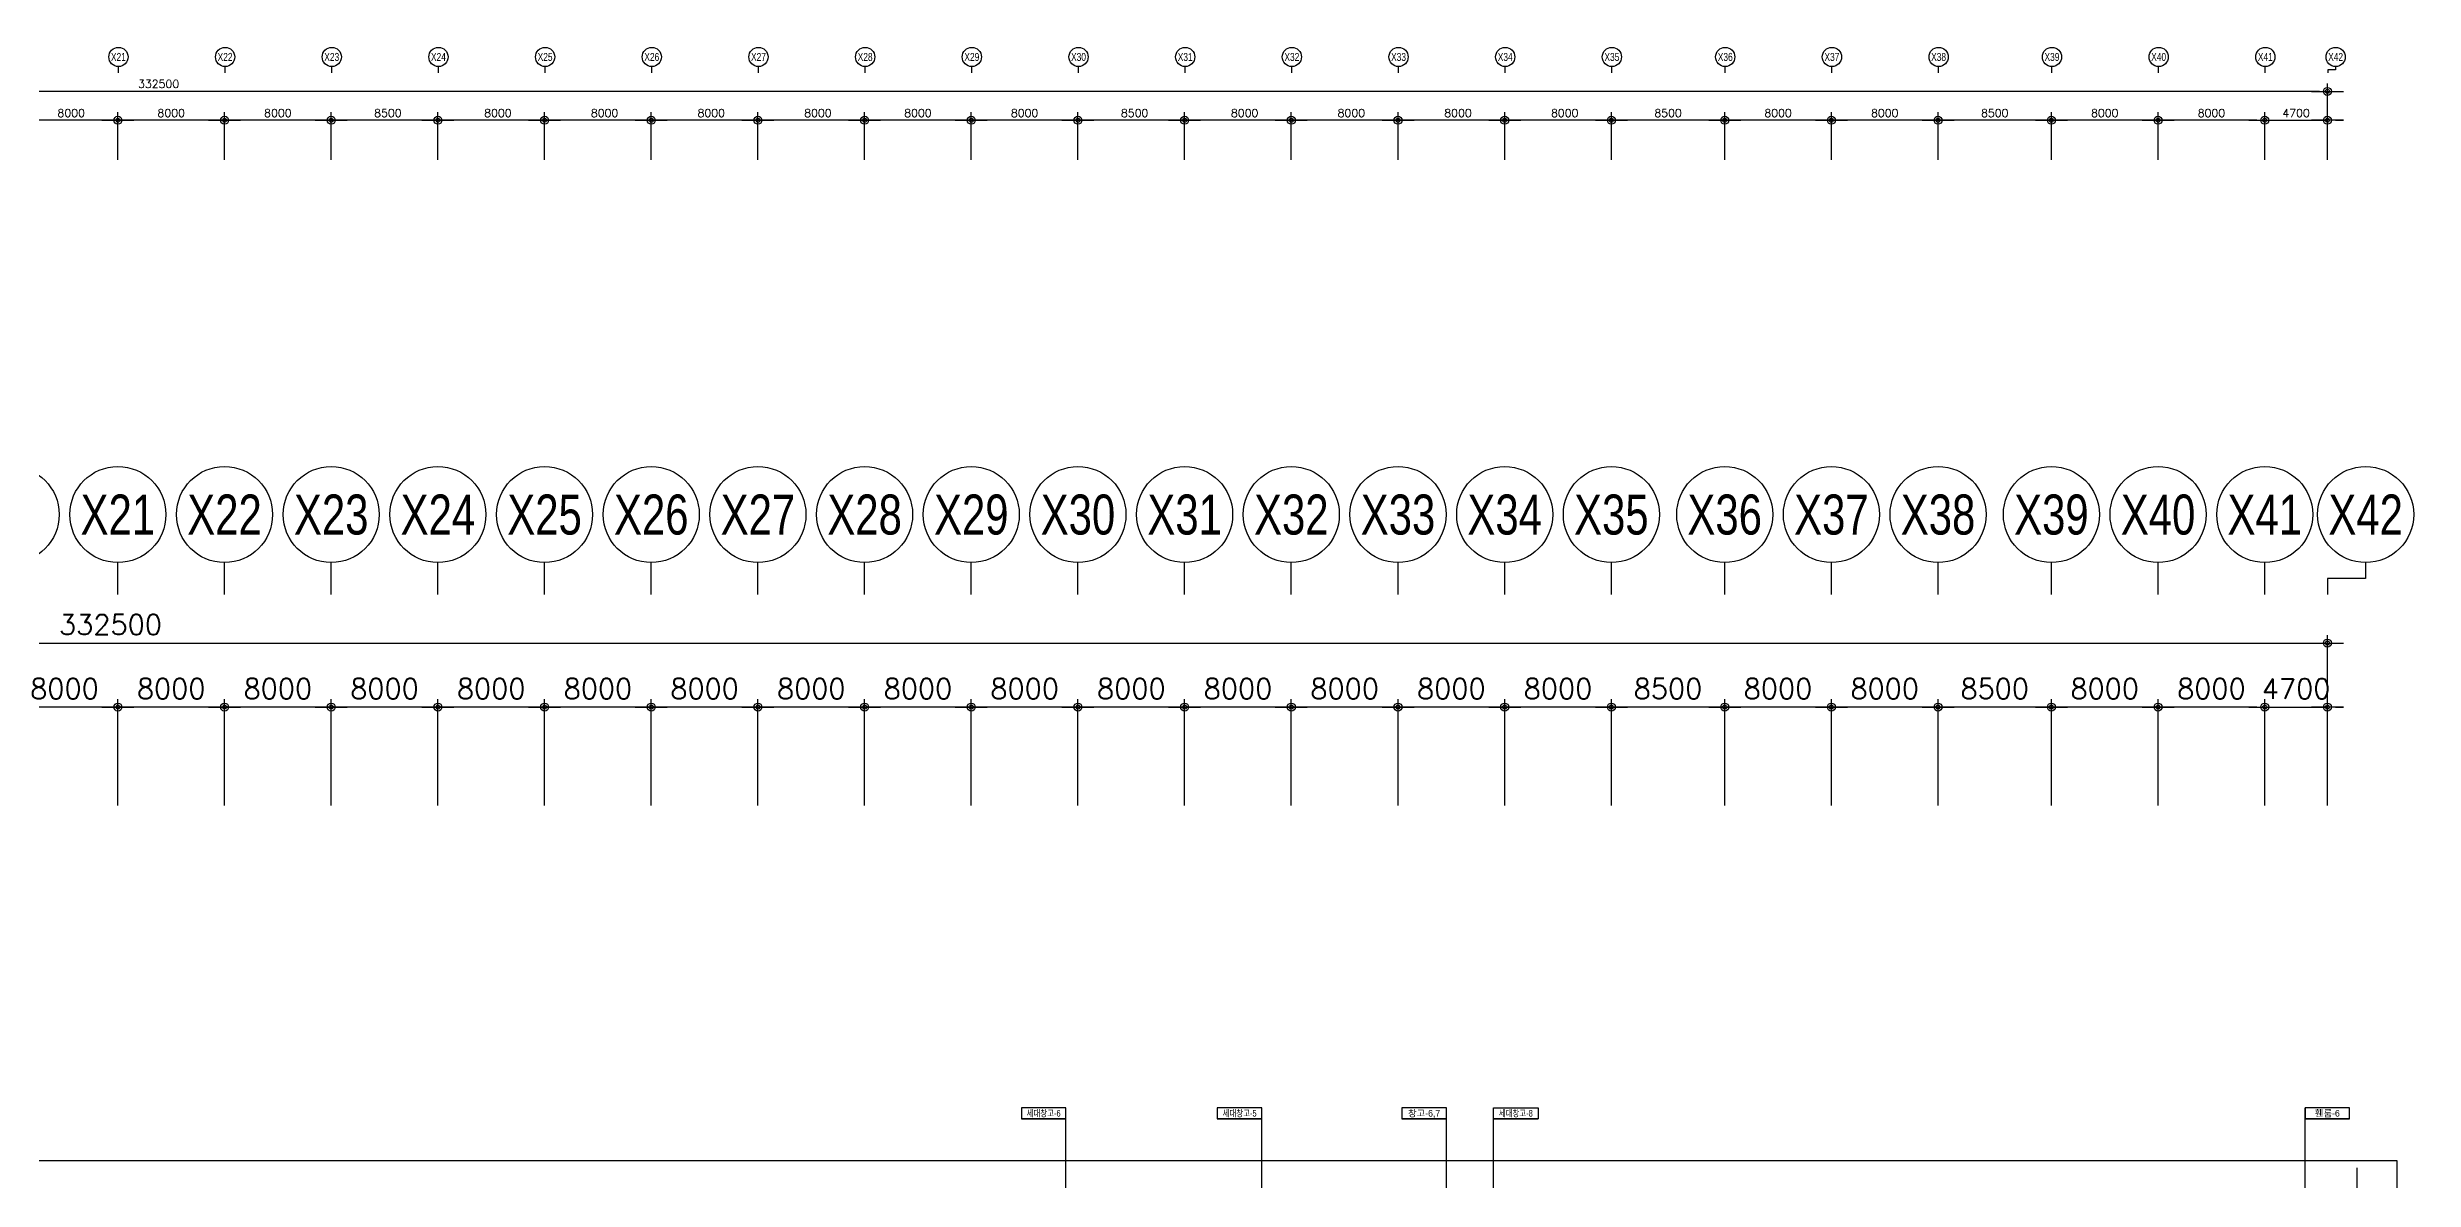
# Model space of a CAD drawing. Header units: millimetres. Extents: x -7614 to 421357, y 87385 to 341757.
# Drawn here: x 238881 to 416337, y 256871 to 341757 of the extents above; entities that cross this region are included whole.
import ezdxf
from ezdxf.enums import TextEntityAlignment as Align

# ---------------------------------------------------------------- set-up
doc = ezdxf.new("R2010")
doc.units = ezdxf.units.MM
doc.header["$LTSCALE"] = 600
doc.header["$MEASUREMENT"] = 0
doc.linetypes.add('HIDDEN', pattern=[2, 1, -1])
doc.layers.get('0').update_dxf_attribs({"linetype": 'CONTINUOUS', "lineweight": 0})
doc.layers.get('DEFPOINTS').update_dxf_attribs({"linetype": 'CONTINUOUS'})
for name, color, linetype in [('DIM', 7, 'CONTINUOUS'), ('e-plan', 9, 'CONTINUOUS'), ('e-room-box', 7, 'CONTINUOUS'), ('e-text', 6, 'CONTINUOUS')]:
    doc.layers.add(name, color=color, linetype=linetype)
doc.styles.add('htw', font='Dotum.ttf')
doc.styles.add('kiahn', font='romans.shx', dxfattribs={"bigfont": 'cadhs.shx'})
doc.styles.add('YS1-UNIT$0$kiahn', font='romans.shx', dxfattribs={"bigfont": 'WHGTXT.shx'})
doc.styles.add('돋움', font='Dotum.ttf')
doc.dimstyles.new('YS1-UNIT$0$KIAHN', dxfattribs={"dimscale": 0.5, "dimtxt": 2.5, "dimasz": 1, "dimexe": 1, "dimexo": 1, "dimgap": 1, "dimtad": 1, "dimdec": 0, "dimzin": 1, "dimdsep": 46, "dimtxsty": 'YS1-UNIT$0$kiahn', "dimblk1": 'YS1-UNIT$0$DIMDOT', "dimblk2": 'YS1-UNIT$0$DIMDOT', "dimsah": 1, "dimcen": 0, "dimadec": 0, "dimazin": 0, "dimtfac": 1, "dimtdec": 0, "dimtix": 1, "dimtmove": 2, "dimatfit": 3, "dimldrblk": 'YS1-UNIT$0$DIMDOT', "dimfxl": 1, "dimtolj": 1, "dimtzin": 1, "dimarcsym": 0})

# ---------------------------------------------------------------- blocks, each defined once
blk = doc.blocks.new('YS1-UNIT$0$DIMDOT')
blk.add_line((-2, 0), (2, 0))
for radius in [0.5, 0.25]:
    blk.add_circle((0, 0), radius)
blk = doc.blocks.new('*D36')
at = {"layer": 'DEFPOINTS', "color": 0, "transparency": 16777216}
for p in [(-178940, 34020), (-178940, 26034), (-170940, 26034)]:
    blk.add_point(p, dxfattribs=at)
at = {"layer": 'e-plan', "color": 0, "lineweight": -2, "transparency": 16777216}
for p, q in [((-178940, 26634), (-178940, 34620)), ((-171540, 34020), (-178340, 34020)), ((-170940, 26634), (-170940, 34620))]:
    blk.add_line(p, q, dxfattribs=at)
at = {"layer": 'e-plan', "color": 0, "lineweight": -2, "transparency": 16777216, "xscale": 600, "yscale": 600, "zscale": 600, "rotation": 180}
blk.add_blockref('YS1-UNIT$0$DIMDOT', (-178940, 34020), dxfattribs=at)
at = {"layer": 'e-plan', "color": 0, "lineweight": -2, "transparency": 16777216, "xscale": 600, "yscale": 600, "zscale": 600}
blk.add_blockref('YS1-UNIT$0$DIMDOT', (-170940, 34020), dxfattribs=at)
at = {"layer": 'e-plan', "color": 0, "transparency": 16777216, "insert": (-174940, 35402), "char_height": 1500, "attachment_point": 5, "style": 'kiahn'}
blk.add_mtext('\\A1;8000', dxfattribs=at)
blk = doc.blocks.new('*D37')
at = {"layer": 'DEFPOINTS', "color": 0, "transparency": 16777216}
for p in [(-154940, 34020), (-154940, 26034), (-146940, 26034)]:
    blk.add_point(p, dxfattribs=at)
at = {"layer": 'e-plan', "color": 0, "lineweight": -2, "transparency": 16777216}
for p, q in [((-154940, 26634), (-154940, 34620)), ((-147540, 34020), (-154340, 34020)), ((-146940, 26634), (-146940, 34620))]:
    blk.add_line(p, q, dxfattribs=at)
at = {"layer": 'e-plan', "color": 0, "lineweight": -2, "transparency": 16777216, "xscale": 600, "yscale": 600, "zscale": 600, "rotation": 180}
blk.add_blockref('YS1-UNIT$0$DIMDOT', (-154940, 34020), dxfattribs=at)
at = {"layer": 'e-plan', "color": 0, "lineweight": -2, "transparency": 16777216, "xscale": 600, "yscale": 600, "zscale": 600}
blk.add_blockref('YS1-UNIT$0$DIMDOT', (-146940, 34020), dxfattribs=at)
at = {"layer": 'e-plan', "color": 0, "transparency": 16777216, "insert": (-150940, 35402), "char_height": 1500, "attachment_point": 5, "style": 'kiahn'}
blk.add_mtext('\\A1;8000', dxfattribs=at)
blk = doc.blocks.new('*D38')
at = {"layer": 'DEFPOINTS', "color": 0, "transparency": 16777216}
for p in [(-170940, 34020), (-170940, 26034), (-162940, 26034)]:
    blk.add_point(p, dxfattribs=at)
at = {"layer": 'e-plan', "color": 0, "lineweight": -2, "transparency": 16777216}
for p, q in [((-170940, 26634), (-170940, 34620)), ((-163540, 34020), (-170340, 34020)), ((-162940, 26634), (-162940, 34620))]:
    blk.add_line(p, q, dxfattribs=at)
at = {"layer": 'e-plan', "color": 0, "lineweight": -2, "transparency": 16777216, "xscale": 600, "yscale": 600, "zscale": 600, "rotation": 180}
blk.add_blockref('YS1-UNIT$0$DIMDOT', (-170940, 34020), dxfattribs=at)
at = {"layer": 'e-plan', "color": 0, "lineweight": -2, "transparency": 16777216, "xscale": 600, "yscale": 600, "zscale": 600}
blk.add_blockref('YS1-UNIT$0$DIMDOT', (-162940, 34020), dxfattribs=at)
at = {"layer": 'e-plan', "color": 0, "transparency": 16777216, "insert": (-166940, 35402), "char_height": 1500, "attachment_point": 5, "style": 'kiahn'}
blk.add_mtext('\\A1;8000', dxfattribs=at)
blk = doc.blocks.new('*D39')
at = {"layer": 'DEFPOINTS', "color": 0, "transparency": 16777216}
for p in [(-162940, 34020), (-162940, 26034), (-154940, 26034)]:
    blk.add_point(p, dxfattribs=at)
at = {"layer": 'e-plan', "color": 0, "lineweight": -2, "transparency": 16777216}
for p, q in [((-162940, 26634), (-162940, 34620)), ((-155540, 34020), (-162340, 34020)), ((-154940, 26634), (-154940, 34620))]:
    blk.add_line(p, q, dxfattribs=at)
at = {"layer": 'e-plan', "color": 0, "lineweight": -2, "transparency": 16777216, "xscale": 600, "yscale": 600, "zscale": 600, "rotation": 180}
blk.add_blockref('YS1-UNIT$0$DIMDOT', (-162940, 34020), dxfattribs=at)
at = {"layer": 'e-plan', "color": 0, "lineweight": -2, "transparency": 16777216, "xscale": 600, "yscale": 600, "zscale": 600}
blk.add_blockref('YS1-UNIT$0$DIMDOT', (-154940, 34020), dxfattribs=at)
at = {"layer": 'e-plan', "color": 0, "transparency": 16777216, "insert": (-158940, 35402), "char_height": 1500, "attachment_point": 5, "style": 'kiahn'}
blk.add_mtext('\\A1;8000', dxfattribs=at)
blk = doc.blocks.new('*D40')
at = {"layer": 'DEFPOINTS', "color": 0, "transparency": 16777216}
for p in [(-146940, 34020), (-146940, 26034), (-138940, 26034)]:
    blk.add_point(p, dxfattribs=at)
at = {"layer": 'e-plan', "color": 0, "lineweight": -2, "transparency": 16777216}
for p, q in [((-146940, 26634), (-146940, 34620)), ((-139540, 34020), (-146340, 34020)), ((-138940, 26634), (-138940, 34620))]:
    blk.add_line(p, q, dxfattribs=at)
at = {"layer": 'e-plan', "color": 0, "lineweight": -2, "transparency": 16777216, "xscale": 600, "yscale": 600, "zscale": 600, "rotation": 180}
blk.add_blockref('YS1-UNIT$0$DIMDOT', (-146940, 34020), dxfattribs=at)
at = {"layer": 'e-plan', "color": 0, "lineweight": -2, "transparency": 16777216, "xscale": 600, "yscale": 600, "zscale": 600}
blk.add_blockref('YS1-UNIT$0$DIMDOT', (-138940, 34020), dxfattribs=at)
at = {"layer": 'e-plan', "color": 0, "transparency": 16777216, "insert": (-142940, 35402), "char_height": 1500, "attachment_point": 5, "style": 'kiahn'}
blk.add_mtext('\\A1;8000', dxfattribs=at)
blk = doc.blocks.new('*D41')
at = {"layer": 'DEFPOINTS', "color": 0, "transparency": 16777216}
for p in [(-138940, 34020), (-138940, 26034), (-130940, 26034)]:
    blk.add_point(p, dxfattribs=at)
at = {"layer": 'e-plan', "color": 0, "lineweight": -2, "transparency": 16777216}
for p, q in [((-138940, 26634), (-138940, 34620)), ((-131540, 34020), (-138340, 34020)), ((-130940, 26634), (-130940, 34620))]:
    blk.add_line(p, q, dxfattribs=at)
at = {"layer": 'e-plan', "color": 0, "lineweight": -2, "transparency": 16777216, "xscale": 600, "yscale": 600, "zscale": 600, "rotation": 180}
blk.add_blockref('YS1-UNIT$0$DIMDOT', (-138940, 34020), dxfattribs=at)
at = {"layer": 'e-plan', "color": 0, "lineweight": -2, "transparency": 16777216, "xscale": 600, "yscale": 600, "zscale": 600}
blk.add_blockref('YS1-UNIT$0$DIMDOT', (-130940, 34020), dxfattribs=at)
at = {"layer": 'e-plan', "color": 0, "transparency": 16777216, "insert": (-134940, 35402), "char_height": 1500, "attachment_point": 5, "style": 'kiahn'}
blk.add_mtext('\\A1;8000', dxfattribs=at)
blk = doc.blocks.new('*D42')
at = {"layer": 'DEFPOINTS', "color": 0, "transparency": 16777216}
for p in [(-130940, 34020), (-130940, 26034), (-122940, 26034)]:
    blk.add_point(p, dxfattribs=at)
at = {"layer": 'e-plan', "color": 0, "lineweight": -2, "transparency": 16777216}
for p, q in [((-130940, 26634), (-130940, 34620)), ((-123540, 34020), (-130340, 34020)), ((-122940, 26634), (-122940, 34620))]:
    blk.add_line(p, q, dxfattribs=at)
at = {"layer": 'e-plan', "color": 0, "lineweight": -2, "transparency": 16777216, "xscale": 600, "yscale": 600, "zscale": 600, "rotation": 180}
blk.add_blockref('YS1-UNIT$0$DIMDOT', (-130940, 34020), dxfattribs=at)
at = {"layer": 'e-plan', "color": 0, "lineweight": -2, "transparency": 16777216, "xscale": 600, "yscale": 600, "zscale": 600}
blk.add_blockref('YS1-UNIT$0$DIMDOT', (-122940, 34020), dxfattribs=at)
at = {"layer": 'e-plan', "color": 0, "transparency": 16777216, "insert": (-126940, 35402), "char_height": 1500, "attachment_point": 5, "style": 'kiahn'}
blk.add_mtext('\\A1;8000', dxfattribs=at)
blk = doc.blocks.new('*D43')
at = {"layer": 'DEFPOINTS', "color": 0, "transparency": 16777216}
for p in [(-106940, 34020), (-106940, 26034), (-98940, 26034)]:
    blk.add_point(p, dxfattribs=at)
at = {"layer": 'e-plan', "color": 0, "lineweight": -2, "transparency": 16777216}
for p, q in [((-106940, 26634), (-106940, 34620)), ((-99540, 34020), (-106340, 34020)), ((-98940, 26634), (-98940, 34620))]:
    blk.add_line(p, q, dxfattribs=at)
at = {"layer": 'e-plan', "color": 0, "lineweight": -2, "transparency": 16777216, "xscale": 600, "yscale": 600, "zscale": 600, "rotation": 180}
blk.add_blockref('YS1-UNIT$0$DIMDOT', (-106940, 34020), dxfattribs=at)
at = {"layer": 'e-plan', "color": 0, "lineweight": -2, "transparency": 16777216, "xscale": 600, "yscale": 600, "zscale": 600}
blk.add_blockref('YS1-UNIT$0$DIMDOT', (-98940, 34020), dxfattribs=at)
at = {"layer": 'e-plan', "color": 0, "transparency": 16777216, "insert": (-102940, 35402), "char_height": 1500, "attachment_point": 5, "style": 'kiahn'}
blk.add_mtext('\\A1;8000', dxfattribs=at)
blk = doc.blocks.new('*D44')
at = {"layer": 'DEFPOINTS', "color": 0, "transparency": 16777216}
for p in [(-122940, 34020), (-122940, 26034), (-114940, 26034)]:
    blk.add_point(p, dxfattribs=at)
at = {"layer": 'e-plan', "color": 0, "lineweight": -2, "transparency": 16777216}
for p, q in [((-122940, 26634), (-122940, 34620)), ((-115540, 34020), (-122340, 34020)), ((-114940, 26634), (-114940, 34620))]:
    blk.add_line(p, q, dxfattribs=at)
at = {"layer": 'e-plan', "color": 0, "lineweight": -2, "transparency": 16777216, "xscale": 600, "yscale": 600, "zscale": 600, "rotation": 180}
blk.add_blockref('YS1-UNIT$0$DIMDOT', (-122940, 34020), dxfattribs=at)
at = {"layer": 'e-plan', "color": 0, "lineweight": -2, "transparency": 16777216, "xscale": 600, "yscale": 600, "zscale": 600}
blk.add_blockref('YS1-UNIT$0$DIMDOT', (-114940, 34020), dxfattribs=at)
at = {"layer": 'e-plan', "color": 0, "transparency": 16777216, "insert": (-118940, 35402), "char_height": 1500, "attachment_point": 5, "style": 'kiahn'}
blk.add_mtext('\\A1;8000', dxfattribs=at)
blk = doc.blocks.new('*D45')
at = {"layer": 'DEFPOINTS', "color": 0, "transparency": 16777216}
for p in [(-114940, 34020), (-114940, 26034), (-106940, 26034)]:
    blk.add_point(p, dxfattribs=at)
at = {"layer": 'e-plan', "color": 0, "lineweight": -2, "transparency": 16777216}
for p, q in [((-114940, 26634), (-114940, 34620)), ((-107540, 34020), (-114340, 34020)), ((-106940, 26634), (-106940, 34620))]:
    blk.add_line(p, q, dxfattribs=at)
at = {"layer": 'e-plan', "color": 0, "lineweight": -2, "transparency": 16777216, "xscale": 600, "yscale": 600, "zscale": 600, "rotation": 180}
blk.add_blockref('YS1-UNIT$0$DIMDOT', (-114940, 34020), dxfattribs=at)
at = {"layer": 'e-plan', "color": 0, "lineweight": -2, "transparency": 16777216, "xscale": 600, "yscale": 600, "zscale": 600}
blk.add_blockref('YS1-UNIT$0$DIMDOT', (-106940, 34020), dxfattribs=at)
at = {"layer": 'e-plan', "color": 0, "transparency": 16777216, "insert": (-110940, 35402), "char_height": 1500, "attachment_point": 5, "style": 'kiahn'}
blk.add_mtext('\\A1;8000', dxfattribs=at)
blk = doc.blocks.new('*D46')
at = {"layer": 'DEFPOINTS', "color": 0, "transparency": 16777216}
for p in [(-90940, 34020), (-90940, 26034), (-82940, 26034)]:
    blk.add_point(p, dxfattribs=at)
at = {"layer": 'e-plan', "color": 0, "lineweight": -2, "transparency": 16777216}
for p, q in [((-90940, 26634), (-90940, 34620)), ((-83540, 34020), (-90340, 34020)), ((-82940, 26634), (-82940, 34620))]:
    blk.add_line(p, q, dxfattribs=at)
at = {"layer": 'e-plan', "color": 0, "lineweight": -2, "transparency": 16777216, "xscale": 600, "yscale": 600, "zscale": 600, "rotation": 180}
blk.add_blockref('YS1-UNIT$0$DIMDOT', (-90940, 34020), dxfattribs=at)
at = {"layer": 'e-plan', "color": 0, "lineweight": -2, "transparency": 16777216, "xscale": 600, "yscale": 600, "zscale": 600}
blk.add_blockref('YS1-UNIT$0$DIMDOT', (-82940, 34020), dxfattribs=at)
at = {"layer": 'e-plan', "color": 0, "transparency": 16777216, "insert": (-86940, 35402), "char_height": 1500, "attachment_point": 5, "style": 'kiahn'}
blk.add_mtext('\\A1;8000', dxfattribs=at)
blk = doc.blocks.new('*D47')
at = {"layer": 'DEFPOINTS', "color": 0, "transparency": 16777216}
for p in [(-98940, 34020), (-98940, 26034), (-90940, 26034)]:
    blk.add_point(p, dxfattribs=at)
at = {"layer": 'e-plan', "color": 0, "lineweight": -2, "transparency": 16777216}
for p, q in [((-98940, 26634), (-98940, 34620)), ((-91540, 34020), (-98340, 34020)), ((-90940, 26634), (-90940, 34620))]:
    blk.add_line(p, q, dxfattribs=at)
at = {"layer": 'e-plan', "color": 0, "lineweight": -2, "transparency": 16777216, "xscale": 600, "yscale": 600, "zscale": 600, "rotation": 180}
blk.add_blockref('YS1-UNIT$0$DIMDOT', (-98940, 34020), dxfattribs=at)
at = {"layer": 'e-plan', "color": 0, "lineweight": -2, "transparency": 16777216, "xscale": 600, "yscale": 600, "zscale": 600}
blk.add_blockref('YS1-UNIT$0$DIMDOT', (-90940, 34020), dxfattribs=at)
at = {"layer": 'e-plan', "color": 0, "transparency": 16777216, "insert": (-94940, 35402), "char_height": 1500, "attachment_point": 5, "style": 'kiahn'}
blk.add_mtext('\\A1;8000', dxfattribs=at)
blk = doc.blocks.new('*D48')
at = {"layer": 'DEFPOINTS', "color": 0, "transparency": 16777216}
for p in [(-66940, 34020), (-66940, 26034), (-58940, 26034)]:
    blk.add_point(p, dxfattribs=at)
at = {"layer": 'e-plan', "color": 0, "lineweight": -2, "transparency": 16777216}
for p, q in [((-66940, 26634), (-66940, 34620)), ((-59540, 34020), (-66340, 34020)), ((-58940, 26634), (-58940, 34620))]:
    blk.add_line(p, q, dxfattribs=at)
at = {"layer": 'e-plan', "color": 0, "lineweight": -2, "transparency": 16777216, "xscale": 600, "yscale": 600, "zscale": 600, "rotation": 180}
blk.add_blockref('YS1-UNIT$0$DIMDOT', (-66940, 34020), dxfattribs=at)
at = {"layer": 'e-plan', "color": 0, "lineweight": -2, "transparency": 16777216, "xscale": 600, "yscale": 600, "zscale": 600}
blk.add_blockref('YS1-UNIT$0$DIMDOT', (-58940, 34020), dxfattribs=at)
at = {"layer": 'e-plan', "color": 0, "transparency": 16777216, "insert": (-62940, 35402), "char_height": 1500, "attachment_point": 5, "style": 'kiahn'}
blk.add_mtext('\\A1;8000', dxfattribs=at)
blk = doc.blocks.new('*D49')
at = {"layer": 'DEFPOINTS', "color": 0, "transparency": 16777216}
for p in [(-82940, 34020), (-82940, 26034), (-74940, 26034)]:
    blk.add_point(p, dxfattribs=at)
at = {"layer": 'e-plan', "color": 0, "lineweight": -2, "transparency": 16777216}
for p, q in [((-82940, 26634), (-82940, 34620)), ((-75540, 34020), (-82340, 34020)), ((-74940, 26634), (-74940, 34620))]:
    blk.add_line(p, q, dxfattribs=at)
at = {"layer": 'e-plan', "color": 0, "lineweight": -2, "transparency": 16777216, "xscale": 600, "yscale": 600, "zscale": 600, "rotation": 180}
blk.add_blockref('YS1-UNIT$0$DIMDOT', (-82940, 34020), dxfattribs=at)
at = {"layer": 'e-plan', "color": 0, "lineweight": -2, "transparency": 16777216, "xscale": 600, "yscale": 600, "zscale": 600}
blk.add_blockref('YS1-UNIT$0$DIMDOT', (-74940, 34020), dxfattribs=at)
at = {"layer": 'e-plan', "color": 0, "transparency": 16777216, "insert": (-78940, 35402), "char_height": 1500, "attachment_point": 5, "style": 'kiahn'}
blk.add_mtext('\\A1;8000', dxfattribs=at)
blk = doc.blocks.new('*D50')
at = {"layer": 'DEFPOINTS', "color": 0, "transparency": 16777216}
for p in [(-74940, 34020), (-74940, 26034), (-66940, 26034)]:
    blk.add_point(p, dxfattribs=at)
at = {"layer": 'e-plan', "color": 0, "lineweight": -2, "transparency": 16777216}
for p, q in [((-74940, 26634), (-74940, 34620)), ((-67540, 34020), (-74340, 34020)), ((-66940, 26634), (-66940, 34620))]:
    blk.add_line(p, q, dxfattribs=at)
at = {"layer": 'e-plan', "color": 0, "lineweight": -2, "transparency": 16777216, "xscale": 600, "yscale": 600, "zscale": 600, "rotation": 180}
blk.add_blockref('YS1-UNIT$0$DIMDOT', (-74940, 34020), dxfattribs=at)
at = {"layer": 'e-plan', "color": 0, "lineweight": -2, "transparency": 16777216, "xscale": 600, "yscale": 600, "zscale": 600}
blk.add_blockref('YS1-UNIT$0$DIMDOT', (-66940, 34020), dxfattribs=at)
at = {"layer": 'e-plan', "color": 0, "transparency": 16777216, "insert": (-70940, 35402), "char_height": 1500, "attachment_point": 5, "style": 'kiahn'}
blk.add_mtext('\\A1;8000', dxfattribs=at)
blk = doc.blocks.new('*D51')
at = {"layer": 'DEFPOINTS', "color": 0, "transparency": 16777216}
for p in [(-42440, 34020), (-42440, 26034), (-34440, 26034)]:
    blk.add_point(p, dxfattribs=at)
at = {"layer": 'e-plan', "color": 0, "lineweight": -2, "transparency": 16777216}
for p, q in [((-42440, 26634), (-42440, 34620)), ((-35040, 34020), (-41840, 34020)), ((-34440, 26634), (-34440, 34620))]:
    blk.add_line(p, q, dxfattribs=at)
at = {"layer": 'e-plan', "color": 0, "lineweight": -2, "transparency": 16777216, "xscale": 600, "yscale": 600, "zscale": 600, "rotation": 180}
blk.add_blockref('YS1-UNIT$0$DIMDOT', (-42440, 34020), dxfattribs=at)
at = {"layer": 'e-plan', "color": 0, "lineweight": -2, "transparency": 16777216, "xscale": 600, "yscale": 600, "zscale": 600}
blk.add_blockref('YS1-UNIT$0$DIMDOT', (-34440, 34020), dxfattribs=at)
at = {"layer": 'e-plan', "color": 0, "transparency": 16777216, "insert": (-38440, 35402), "char_height": 1500, "attachment_point": 5, "style": 'kiahn'}
blk.add_mtext('\\A1;8000', dxfattribs=at)
blk = doc.blocks.new('*D52')
at = {"layer": 'DEFPOINTS', "color": 0, "transparency": 16777216}
for p in [(-34440, 34020), (-34440, 26034), (-25940, 26034)]:
    blk.add_point(p, dxfattribs=at)
at = {"layer": 'e-plan', "color": 0, "lineweight": -2, "transparency": 16777216}
for p, q in [((-34440, 26634), (-34440, 34620)), ((-26540, 34020), (-33840, 34020)), ((-25940, 26634), (-25940, 34620))]:
    blk.add_line(p, q, dxfattribs=at)
at = {"layer": 'e-plan', "color": 0, "lineweight": -2, "transparency": 16777216, "xscale": 600, "yscale": 600, "zscale": 600, "rotation": 180}
blk.add_blockref('YS1-UNIT$0$DIMDOT', (-34440, 34020), dxfattribs=at)
at = {"layer": 'e-plan', "color": 0, "lineweight": -2, "transparency": 16777216, "xscale": 600, "yscale": 600, "zscale": 600}
blk.add_blockref('YS1-UNIT$0$DIMDOT', (-25940, 34020), dxfattribs=at)
at = {"layer": 'e-plan', "color": 0, "transparency": 16777216, "insert": (-30190, 35402), "char_height": 1500, "attachment_point": 5, "style": 'kiahn'}
blk.add_mtext('\\A1;8500', dxfattribs=at)
blk = doc.blocks.new('*D53')
at = {"layer": 'DEFPOINTS', "color": 0, "transparency": 16777216}
for p in [(-25940, 34020), (-25940, 26034), (-17940, 26034)]:
    blk.add_point(p, dxfattribs=at)
at = {"layer": 'e-plan', "color": 0, "lineweight": -2, "transparency": 16777216}
for p, q in [((-25940, 26634), (-25940, 34620)), ((-18540, 34020), (-25340, 34020)), ((-17940, 26634), (-17940, 34620))]:
    blk.add_line(p, q, dxfattribs=at)
at = {"layer": 'e-plan', "color": 0, "lineweight": -2, "transparency": 16777216, "xscale": 600, "yscale": 600, "zscale": 600, "rotation": 180}
blk.add_blockref('YS1-UNIT$0$DIMDOT', (-25940, 34020), dxfattribs=at)
at = {"layer": 'e-plan', "color": 0, "lineweight": -2, "transparency": 16777216, "xscale": 600, "yscale": 600, "zscale": 600}
blk.add_blockref('YS1-UNIT$0$DIMDOT', (-17940, 34020), dxfattribs=at)
at = {"layer": 'e-plan', "color": 0, "transparency": 16777216, "insert": (-21940, 35402), "char_height": 1500, "attachment_point": 5, "style": 'kiahn'}
blk.add_mtext('\\A1;8000', dxfattribs=at)
blk = doc.blocks.new('*D54')
at = {"layer": 'DEFPOINTS', "color": 0, "transparency": 16777216}
for p in [(-17940, 34020), (-17940, 26034), (-9940, 26034)]:
    blk.add_point(p, dxfattribs=at)
at = {"layer": 'e-plan', "color": 0, "lineweight": -2, "transparency": 16777216}
for p, q in [((-17940, 26634), (-17940, 34620)), ((-10540, 34020), (-17340, 34020)), ((-9940, 26634), (-9940, 34620))]:
    blk.add_line(p, q, dxfattribs=at)
at = {"layer": 'e-plan', "color": 0, "lineweight": -2, "transparency": 16777216, "xscale": 600, "yscale": 600, "zscale": 600, "rotation": 180}
blk.add_blockref('YS1-UNIT$0$DIMDOT', (-17940, 34020), dxfattribs=at)
at = {"layer": 'e-plan', "color": 0, "lineweight": -2, "transparency": 16777216, "xscale": 600, "yscale": 600, "zscale": 600}
blk.add_blockref('YS1-UNIT$0$DIMDOT', (-9940, 34020), dxfattribs=at)
at = {"layer": 'e-plan', "color": 0, "transparency": 16777216, "insert": (-13940, 35402), "char_height": 1500, "attachment_point": 5, "style": 'kiahn'}
blk.add_mtext('\\A1;8000', dxfattribs=at)
blk = doc.blocks.new('b')
at = {"layer": 'DIM'}
blk.add_line((0, 0), (0, 4), dxfattribs=at)
blk.add_circle((0, 10), 6, dxfattribs=at)
blk = doc.blocks.new('*D57')
at = {"layer": 'DEFPOINTS', "color": 0, "transparency": 16777216}
for p in [(-5240, 34020), (-9940, 26034), (-5240, 26034)]:
    blk.add_point(p, dxfattribs=at)
at = {"layer": 'e-plan', "color": 0, "lineweight": -2, "transparency": 16777216}
for p, q in [((-10540, 34020), (-11140, 34020)), ((-9940, 26634), (-9940, 34620)), ((-9940, 34020), (-5240, 34020)), ((-5240, 26634), (-5240, 34620)), ((-4640, 34020), (-4040, 34020))]:
    blk.add_line(p, q, dxfattribs=at)
at = {"layer": 'e-plan', "color": 0, "lineweight": -2, "transparency": 16777216, "xscale": 600, "yscale": 600, "zscale": 600}
blk.add_blockref('YS1-UNIT$0$DIMDOT', (-9940, 34020), dxfattribs=at)
at = {"layer": 'e-plan', "color": 0, "lineweight": -2, "transparency": 16777216, "xscale": 600, "yscale": 600, "zscale": 600, "rotation": 180}
blk.add_blockref('YS1-UNIT$0$DIMDOT', (-5240, 34020), dxfattribs=at)
at = {"layer": 'e-plan', "color": 0, "transparency": 16777216, "insert": (-7590, 35401), "char_height": 1500, "attachment_point": 5, "style": 'kiahn'}
blk.add_mtext('\\A1;4700', dxfattribs=at)
blk = doc.blocks.new('*D58')
at = {"layer": 'DEFPOINTS', "color": 0, "transparency": 16777216}
for p in [(-58940, 34020), (-58940, 26034), (-50440, 26034)]:
    blk.add_point(p, dxfattribs=at)
at = {"layer": 'e-plan', "color": 0, "lineweight": -2, "transparency": 16777216}
for p, q in [((-58940, 26634), (-58940, 34620)), ((-51040, 34020), (-58340, 34020)), ((-50440, 26634), (-50440, 34620))]:
    blk.add_line(p, q, dxfattribs=at)
at = {"layer": 'e-plan', "color": 0, "lineweight": -2, "transparency": 16777216, "xscale": 600, "yscale": 600, "zscale": 600, "rotation": 180}
blk.add_blockref('YS1-UNIT$0$DIMDOT', (-58940, 34020), dxfattribs=at)
at = {"layer": 'e-plan', "color": 0, "lineweight": -2, "transparency": 16777216, "xscale": 600, "yscale": 600, "zscale": 600}
blk.add_blockref('YS1-UNIT$0$DIMDOT', (-50440, 34020), dxfattribs=at)
at = {"layer": 'e-plan', "color": 0, "transparency": 16777216, "insert": (-54690, 35402), "char_height": 1500, "attachment_point": 5, "style": 'kiahn'}
blk.add_mtext('\\A1;8500', dxfattribs=at)
blk = doc.blocks.new('*D59')
at = {"layer": 'DEFPOINTS', "color": 0, "transparency": 16777216}
for p in [(-50440, 34020), (-50440, 26034), (-42440, 26034)]:
    blk.add_point(p, dxfattribs=at)
at = {"layer": 'e-plan', "color": 0, "lineweight": -2, "transparency": 16777216}
for p, q in [((-50440, 26634), (-50440, 34620)), ((-43040, 34020), (-49840, 34020)), ((-42440, 26634), (-42440, 34620))]:
    blk.add_line(p, q, dxfattribs=at)
at = {"layer": 'e-plan', "color": 0, "lineweight": -2, "transparency": 16777216, "xscale": 600, "yscale": 600, "zscale": 600, "rotation": 180}
blk.add_blockref('YS1-UNIT$0$DIMDOT', (-50440, 34020), dxfattribs=at)
at = {"layer": 'e-plan', "color": 0, "lineweight": -2, "transparency": 16777216, "xscale": 600, "yscale": 600, "zscale": 600}
blk.add_blockref('YS1-UNIT$0$DIMDOT', (-42440, 34020), dxfattribs=at)
at = {"layer": 'e-plan', "color": 0, "transparency": 16777216, "insert": (-46440, 35402), "char_height": 1500, "attachment_point": 5, "style": 'kiahn'}
blk.add_mtext('\\A1;8000', dxfattribs=at)
blk = doc.blocks.new('*D63')
at = {"layer": 'DEFPOINTS', "color": 0, "transparency": 16777216}
for p in [(-5240, 38820), (-337740, 26034), (-5240, 26034)]:
    blk.add_point(p, dxfattribs=at)
at = {"layer": 'e-plan', "color": 0, "lineweight": -2, "transparency": 16777216}
for p, q in [((-337740, 26634), (-337740, 39420)), ((-5240, 26634), (-5240, 39420)), ((-337140, 38820), (-5840, 38820))]:
    blk.add_line(p, q, dxfattribs=at)
at = {"layer": 'e-plan', "color": 0, "lineweight": -2, "transparency": 16777216, "xscale": 600, "yscale": 600, "zscale": 600, "rotation": 180}
blk.add_blockref('YS1-UNIT$0$DIMDOT', (-337740, 38820), dxfattribs=at)
at = {"layer": 'e-plan', "color": 0, "lineweight": -2, "transparency": 16777216, "xscale": 600, "yscale": 600, "zscale": 600}
blk.add_blockref('YS1-UNIT$0$DIMDOT', (-5240, 38820), dxfattribs=at)
at = {"layer": 'e-plan', "color": 0, "transparency": 16777216, "insert": (-171490, 40203), "char_height": 1500, "attachment_point": 5, "style": 'kiahn'}
blk.add_mtext('\\A1;332500', dxfattribs=at)
blk = doc.blocks.new('A$C322519D2')
at = {"layer": 'e-plan'}
blk.add_lwpolyline([(-2373.6, 44856.3), (-2373.6, 43656.3), (-5240, 43656.3), (-5240, 42456.3)], dxfattribs=at)
blk.add_circle((-2373.6, 48456.3), 3600, dxfattribs=at)
at = {"layer": 'e-plan', "xscale": 600, "yscale": 600, "zscale": 600}
for p in [(-178940, 42456.3), (-170940, 42456.3), (-162940, 42456.3), (-154940, 42456.3), (-146940, 42456.3), (-138940, 42456.3), (-130940, 42456.3), (-122940, 42456.3), (-114940, 42456.3), (-106940, 42456.3), (-98940, 42456.3), (-90940, 42456.3), (-82940, 42456.3), (-74940, 42456.3), (-66940, 42456.3), (-58940, 42456.3), (-50440, 42456.3), (-42440, 42456.3), (-34440, 42456.3), (-25940, 42456.3), (-17940, 42456.3), (-9940, 42456.3)]:
    blk.add_blockref('b', p, dxfattribs=at)
at = {"layer": 'e-plan', "style": 'htw', "width": 0.8}
for s, p in [('X21', (-170940, 48456.3)), ('X22', (-162940, 48456.3)), ('X23', (-154940, 48456.3)), ('X24', (-146940, 48456.3)), ('X25', (-138940, 48456.3)), ('X26', (-130940, 48456.3)), ('X27', (-122940, 48456.3)), ('X28', (-114940, 48456.3)), ('X29', (-106940, 48456.3)), ('X30', (-98940, 48456.3)), ('X31', (-90940, 48456.3)), ('X32', (-82940, 48456.3)), ('X33', (-74940, 48456.3)), ('X34', (-66940, 48456.3)), ('X35', (-58940, 48456.3)), ('X36', (-50440, 48456.3)), ('X37', (-42440, 48456.3)), ('X38', (-34440, 48456.3)), ('X39', (-25940, 48456.3)), ('X40', (-17940, 48456.3)), ('X41', (-9940, 48456.3)), ('X42', (-2373.6, 48456.3))]:
    blk.add_text(s, height=3000, dxfattribs=at).set_placement(p, align=Align.MIDDLE_CENTER)
at = {"layer": 'e-plan'}
for base, p1, picture, middle in [((-5240, 38819.6), (-337740, 26034.3), '*D63', (-171490, 40203.2)), ((-5240, 34019.6), (-9940, 26034.3), '*D57', (-7590, 35401.2))]:
    dim = blk.add_linear_dim(base=base, p1=p1, p2=(-5240, 26034.3), angle=180, dimstyle='YS1-UNIT$0$KIAHN', override={"dimscale": 600, "dimtxsty": 'kiahn'}, dxfattribs=at)
    dim.commit()
    dim.dimension.update_dxf_attribs({"geometry": picture, "text_midpoint": middle})
for base, p1, p2, picture, middle in [((-178940, 34019.6), (-170940, 26034.3), (-178940, 26034.3), '*D36', (-174940, 35402.2)), ((-170940, 34019.6), (-162940, 26034.3), (-170940, 26034.3), '*D38', (-166940, 35402.2)), ((-162940, 34019.6), (-154940, 26034.3), (-162940, 26034.3), '*D39', (-158940, 35402.2)), ((-154940, 34019.6), (-146940, 26034.3), (-154940, 26034.3), '*D37', (-150940, 35402.2)), ((-146940, 34019.6), (-138940, 26034.3), (-146940, 26034.3), '*D40', (-142940, 35402.2)), ((-138940, 34019.6), (-130940, 26034.3), (-138940, 26034.3), '*D41', (-134940, 35402.2)), ((-130940, 34019.6), (-122940, 26034.3), (-130940, 26034.3), '*D42', (-126940, 35402.2)), ((-122940, 34019.6), (-114940, 26034.3), (-122940, 26034.3), '*D44', (-118940, 35402.2)), ((-114940, 34019.6), (-106940, 26034.3), (-114940, 26034.3), '*D45', (-110940, 35402.2)), ((-106940, 34019.6), (-98940, 26034.3), (-106940, 26034.3), '*D43', (-102940, 35402.2)), ((-98940, 34019.6), (-90940, 26034.3), (-98940, 26034.3), '*D47', (-94940, 35402.2)), ((-90940, 34019.6), (-82940, 26034.3), (-90940, 26034.3), '*D46', (-86940, 35402.2)), ((-82940, 34019.6), (-74940, 26034.3), (-82940, 26034.3), '*D49', (-78940, 35402.2)), ((-74940, 34019.6), (-66940, 26034.3), (-74940, 26034.3), '*D50', (-70940, 35402.2)), ((-66940, 34019.6), (-58940, 26034.3), (-66940, 26034.3), '*D48', (-62940, 35402.2)), ((-58940, 34019.6), (-50440, 26034.3), (-58940, 26034.3), '*D58', (-54690, 35402.2)), ((-50440, 34019.6), (-42440, 26034.3), (-50440, 26034.3), '*D59', (-46440, 35402.2)), ((-42440, 34019.6), (-34440, 26034.3), (-42440, 26034.3), '*D51', (-38440, 35402.2)), ((-34440, 34019.6), (-25940, 26034.3), (-34440, 26034.3), '*D52', (-30190, 35402.2)), ((-25940, 34019.6), (-17940, 26034.3), (-25940, 26034.3), '*D53', (-21940, 35402.2)), ((-17940, 34019.6), (-9940, 26034.3), (-17940, 26034.3), '*D54', (-13940, 35402.2))]:
    dim = blk.add_linear_dim(base=base, p1=p1, p2=p2, dimstyle='YS1-UNIT$0$KIAHN', override={"dimscale": 600, "dimtxsty": 'kiahn'}, dxfattribs=at)
    dim.commit()
    dim.dimension.update_dxf_attribs({"geometry": picture, "text_midpoint": middle})

msp = doc.modelspace()

# ---------------------------------------------------------------- linework, layer by layer
at = {"layer": 'e-plan'}
for p, q in [((244211, 339837), (244211, 340317)), ((252211, 339837), (252211, 340317)), ((260211, 339837), (260211, 340317)), ((268211, 339837), (268211, 340317)), ((276211, 339837), (276211, 340317)), ((284211, 339837), (284211, 340317)), ((292211, 339837), (292211, 340317)), ((300211, 339837), (300211, 340317)), ((308211, 339837), (308211, 340317)), ((316211, 339837), (316211, 340317)), ((324211, 339837), (324211, 340317)), ((332211, 339837), (332211, 340317)), ((340211, 339837), (340211, 340317)), ((348211, 339837), (348211, 340317)), ((356211, 339837), (356211, 340317)), ((364711, 339837), (364711, 340317)), ((372711, 339837), (372711, 340317)), ((380711, 339837), (380711, 340317)), ((389211, 339837), (389211, 340317)), ((397211, 339837), (397211, 340317)), ((405211, 339837), (405211, 340317)), ((409870, 333327), (409870, 339055)), ((410484, 340077), (409911, 340077)), ((409911, 340077), (409911, 339837)), ((410484, 340317), (410484, 340077)), ((409270, 338455), (77970, 338455)), ((243570, 336292), (236770, 336292)), ((244170, 333327), (244170, 336892)), ((244170, 333327), (244170, 336892)), ((251570, 336292), (244770, 336292)), ((252170, 333327), (252170, 336892)), ((252170, 333327), (252170, 336892)), ((259570, 336292), (252770, 336292)), ((260170, 333327), (260170, 336892)), ((260170, 333327), (260170, 336892)), ((267570, 336292), (260770, 336292)), ((268170, 333327), (268170, 336892)), ((268170, 333327), (268170, 336892)), ((275570, 336292), (268770, 336292)), ((276170, 333327), (276170, 336892)), ((283570, 336292), (276770, 336292)), ((284170, 333327), (284170, 336892)), ((284170, 333327), (284170, 336892)), ((291570, 336292), (284770, 336292)), ((292170, 333327), (292170, 336892)), ((292170, 333327), (292170, 336892)), ((299570, 336292), (292770, 336292)), ((300170, 333327), (300170, 336892)), ((300170, 333327), (300170, 336892)), ((307570, 336292), (300770, 336292)), ((308170, 333327), (308170, 336892)), ((308170, 333327), (308170, 336892)), ((315570, 336292), (308770, 336292)), ((316170, 333327), (316170, 336892)), ((316170, 333327), (316170, 336892)), ((323570, 336292), (316770, 336292)), ((324170, 333327), (324170, 336892)), ((324170, 333327), (324170, 336892)), ((331570, 336292), (324770, 336292)), ((332170, 333327), (332170, 336892)), ((332170, 333327), (332170, 336892)), ((339570, 336292), (332770, 336292)), ((340170, 333327), (340170, 336892)), ((340170, 333327), (340170, 336892)), ((347570, 336292), (340770, 336292)), ((348170, 333327), (348170, 336892)), ((348170, 333327), (348170, 336892)), ((355570, 336292), (348770, 336292)), ((356170, 333327), (356170, 336892)), ((356170, 333327), (356170, 336892)), ((364070, 336292), (356770, 336292)), ((364670, 333327), (364670, 336892)), ((364670, 333327), (364670, 336892)), ((372070, 336292), (365270, 336292)), ((372670, 333327), (372670, 336892)), ((372670, 333327), (372670, 336892)), ((380070, 336292), (373270, 336292)), ((380670, 333327), (380670, 336892)), ((380670, 333327), (380670, 336892)), ((388570, 336292), (381270, 336292)), ((389170, 333327), (389170, 336892)), ((389170, 333327), (389170, 336892)), ((396570, 336292), (389770, 336292)), ((397170, 333327), (397170, 336892)), ((397170, 333327), (397170, 336892)), ((404570, 336292), (397770, 336292)), ((404570, 336292), (403970, 336292)), ((405170, 333327), (405170, 336892)), ((405170, 333327), (405170, 336892)), ((405170, 336292), (409870, 336292)), ((409870, 333327), (409870, 336892)), ((410470, 336292), (411070, 336292)), ((319923, 258277), (205278, 258281)), ((415110, 258277), (319923, 258277)), ((415048, 238255), (415110, 258277))]:
    msp.add_line(p, q, dxfattribs=at)
at = {"layer": 'e-plan', "linetype": 'HIDDEN', "ltscale": 2.5}
msp.add_line((412048, 238264), (412110, 258277), dxfattribs=at)
at = {"layer": 'e-plan'}
for centre in [(244211, 341037), (252211, 341037), (260211, 341037), (268211, 341037), (276211, 341037), (284211, 341037), (292211, 341037), (300211, 341037), (308211, 341037), (316211, 341037), (324211, 341037), (332211, 341037), (340211, 341037), (348211, 341037), (356211, 341037), (364711, 341037), (372711, 341037), (380711, 341037), (389211, 341037), (397211, 341037), (405211, 341037), (410484, 341037)]:
    msp.add_circle(centre, 720, dxfattribs=at)
at = {"layer": 'e-room-box'}
for p, q in [((315258, 262265), (311925, 262265)), ((311925, 262265), (311925, 261432)), ((315258, 261432), (311925, 261432)), ((311925, 261432), (315258, 261432)), ((315258, 261432), (315258, 262265)), ((315258, 226177), (315258, 261432)), ((329955, 262265), (326621, 262265)), ((326621, 262265), (326621, 261432)), ((329955, 261432), (326621, 261432)), ((326621, 261432), (329955, 261432)), ((329955, 239515), (329955, 262265)), ((329955, 261432), (329955, 262265)), ((343796, 262265), (340462, 262265)), ((340462, 262265), (340462, 261432)), ((343796, 261432), (340462, 261432)), ((340462, 261432), (343796, 261432)), ((343796, 221888), (343796, 262265)), ((343796, 261432), (343796, 262265)), ((347336, 220402), (347336, 262265)), ((347336, 262265), (350669, 262265)), ((347336, 261432), (347336, 262265)), ((347336, 261432), (350669, 261432)), ((350669, 261432), (347336, 261432)), ((350669, 262265), (350669, 261432)), ((411527, 262265), (408194, 262265)), ((408194, 262265), (408194, 261432)), ((408194, 250608), (408194, 262249)), ((411527, 261432), (408194, 261432)), ((408194, 261432), (411527, 261432)), ((411527, 261432), (411527, 262265))]:
    msp.add_line(p, q, dxfattribs=at)

# ---------------------------------------------------------------- block references
at = {"layer": 'e-plan', "xscale": 600, "yscale": 600, "zscale": 600}
for p in [(409870, 338455), (244170, 336292), (252170, 336292), (260170, 336292), (268170, 336292), (276170, 336292), (284170, 336292), (292170, 336292), (300170, 336292), (308170, 336292), (316170, 336292), (324170, 336292), (332170, 336292), (340170, 336292), (348170, 336292), (356170, 336292), (364670, 336292), (372670, 336292), (380670, 336292), (389170, 336292), (397170, 336292), (405170, 336292), (405170, 336292)]:
    msp.add_blockref('YS1-UNIT$0$DIMDOT', p, dxfattribs=at)
at = {"layer": 'e-plan', "xscale": 600, "yscale": 600, "zscale": 600, "rotation": 180}
for p in [(244170, 336292), (252170, 336292), (260170, 336292), (268170, 336292), (276170, 336292), (284170, 336292), (292170, 336292), (300170, 336292), (308170, 336292), (316170, 336292), (324170, 336292), (332170, 336292), (340170, 336292), (348170, 336292), (356170, 336292), (364670, 336292), (372670, 336292), (380670, 336292), (389170, 336292), (397170, 336292), (409870, 336292)]:
    msp.add_blockref('YS1-UNIT$0$DIMDOT', p, dxfattribs=at)
at = {"layer": 'e-plan'}
msp.add_blockref('A$C322519D2', (415110, 258277), dxfattribs=at)

# ---------------------------------------------------------------- texts
at = {"layer": 'e-plan', "style": '돋움', "width": 0.8}
for s, p in [('X21', (244211, 341037)), ('X22', (252211, 341037)), ('X23', (260211, 341037)), ('X24', (268211, 341037)), ('X25', (276211, 341037)), ('X26', (284211, 341037)), ('X27', (292211, 341037)), ('X28', (300211, 341037)), ('X29', (308211, 341037)), ('X30', (316211, 341037)), ('X31', (324211, 341037)), ('X32', (332211, 341037)), ('X33', (340211, 341037)), ('X34', (348211, 341037)), ('X35', (356211, 341037)), ('X36', (364711, 341037)), ('X37', (372711, 341037)), ('X38', (380711, 341037)), ('X39', (389211, 341037)), ('X40', (397211, 341037)), ('X41', (405211, 341037)), ('X42', (410484, 341037))]:
    msp.add_text(s, height=600, dxfattribs=at).set_placement(p, align=Align.MIDDLE_CENTER)
at = {"layer": 'e-plan', "char_height": 600, "attachment_point": 5, "style": 'kiahn'}
for s, insert in [('\\A1;332500', (247224, 339019)), ('\\A1;8000', (240670, 336832)), ('\\A1;8000', (248170, 336832)), ('\\A1;8000', (256170, 336832)), ('\\A1;8500', (264420, 336832)), ('\\A1;8000', (272670, 336832)), ('\\A1;8000', (280670, 336832)), ('\\A1;8000', (288670, 336832)), ('\\A1;8000', (296670, 336832)), ('\\A1;8000', (304170, 336832)), ('\\A1;8000', (312170, 336832)), ('\\A1;8500', (320420, 336832)), ('\\A1;8000', (328670, 336832)), ('\\A1;8000', (336670, 336832)), ('\\A1;8000', (344670, 336832)), ('\\A1;8000', (352670, 336832)), ('\\A1;8500', (360420, 336832)), ('\\A1;8000', (368670, 336832)), ('\\A1;8000', (376670, 336832)), ('\\A1;8500', (384920, 336832)), ('\\A1;8000', (393170, 336832)), ('\\A1;8000', (401170, 336832)), ('\\A1;4700', (407520, 336832))]:
    msp.add_mtext(s, dxfattribs=dict(at, insert=insert))
at = {"layer": 'e-text', "style": '돋움', "width": 0.8}
for s, p in [('세대창고-6', (313591, 261848)), ('세대창고-5', (328288, 261848)), ('세대창고-8', (349003, 261848))]:
    msp.add_text(s, height=500, dxfattribs=at).set_placement(p, align=Align.MIDDLE_CENTER)
at = {"layer": 'e-text', "style": '돋움'}
for s, p in [('창고-6,7', (342129, 261848)), ('휀룸-6', (409861, 261848))]:
    msp.add_text(s, height=500, dxfattribs=at).set_placement(p, align=Align.MIDDLE_CENTER)

doc.saveas('drawing.dxf')
